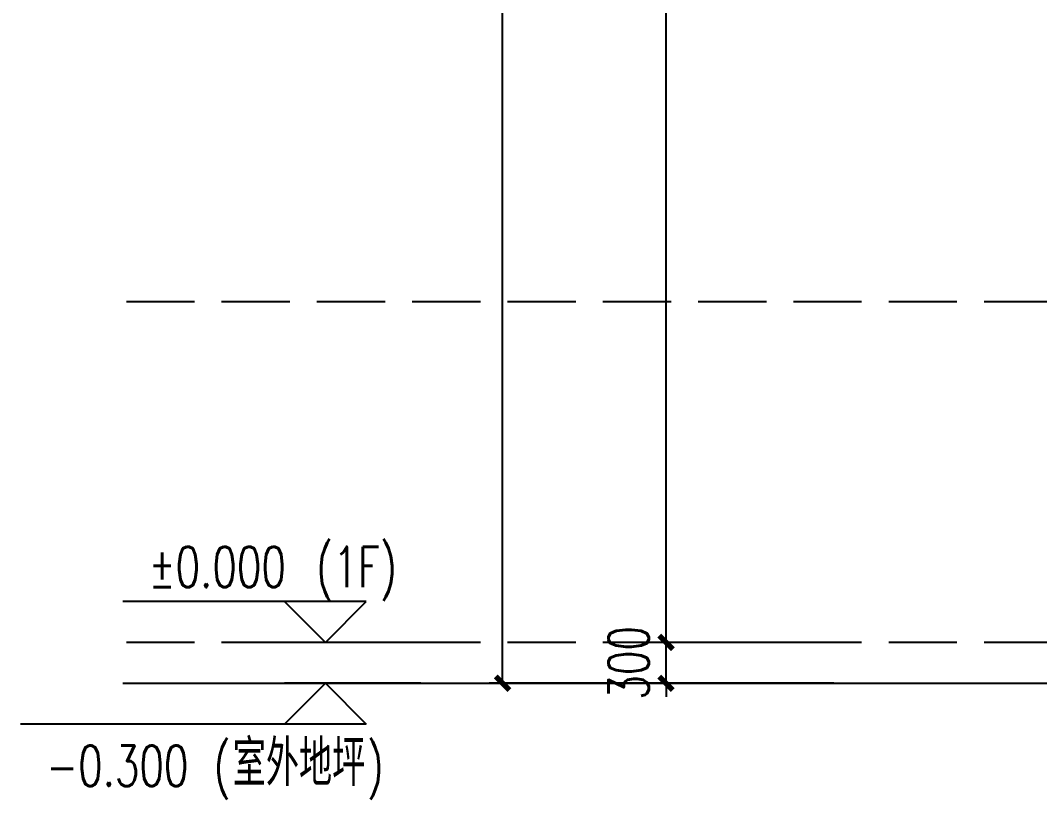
# Model space of a CAD drawing. Extents: x -2377130 to 293730, y -2 to 754590.
# Drawn here: x -1852650 to -1845165, y 516083 to 521803 of the extents above; entities that cross this region are included whole.
import ezdxf

# ---------------------------------------------------------------- set-up
doc = ezdxf.new("R2010")
doc.units = 0
doc.header["$LTSCALE"] = 1000
doc.header["$MEASUREMENT"] = 0
doc.linetypes.add('__DASH', pattern=[0.35, 0.25, -0.1])
doc.linetypes.add('DOTE', pattern=[2.42, 2, -0.2, 0.02, -0.2])
doc.layers.get('Defpoints').update_dxf_attribs({"color": 210})
for name, color, linetype in [('A-AXIS-D', 1, 'Continuous'), ('A-AXIS-DOTE', 14, 'DOTE'), ('AS-WALL', 40, 'Continuous'), ('DIM_ELEV', 3, 'Continuous'), ('PUB_TEXT', 7, 'Continuous')]:
    doc.layers.add(name, color=color, linetype=linetype)
doc.styles.add('_TCH_DIM', font='SIMPLEX', dxfattribs={"bigfont": 'GBCBIG'})
doc.styles.add('_TCH_DIM_T3', font='SIMPLEX', dxfattribs={"width": 0.705882, "bigfont": 'GBCBIG'})
doc.dimstyles.new('_TCH_ARCH&&100', dxfattribs={"dimtxt": 297.5, "dimasz": 100, "dimexe": 100, "dimexo": 100, "dimgap": 126.25, "dimtad": 1, "dimdec": 0, "dimzin": 0, "dimdsep": 46, "dimtxsty": '_TCH_DIM_T3', "dimblk": 'ARCHTICK', "dimcen": 0.09, "dimclrt": 7, "dimazin": 2, "dimtfac": 1, "dimtdec": 0, "dimtix": 1, "dimtmove": 2, "dimatfit": 3, "dimfxl": 0, "dimtolj": 1, "dimtzin": 0, "dimarcsym": 0})

# ---------------------------------------------------------------- blocks, each defined once
blk = doc.blocks.new('_ArchTick')
at = {"color": 0, "linetype": 'ByBlock', "const_width": 0.4}
blk.add_lwpolyline([(-0.5, -0.5), (0.5, 0.5)], dxfattribs=at)
blk = doc.blocks.new('*D486')
at = {"layer": 'A-AXIS-D', "color": 0, "lineweight": -2}
for p, q in [((-1847875.1, 531737.5), (-1849208.4, 531737.5)), ((-1849108.4, 516937.5), (-1849108.4, 531737.5)), ((-1847875.1, 516937.5), (-1849208.4, 516937.5))]:
    blk.add_line(p, q, dxfattribs=at)
at = {"layer": 'Defpoints', "color": 0}
for p in [(-1849108.4, 531737.5), (-1847775.1, 531737.5), (-1847775.1, 516937.5)]:
    blk.add_point(p, dxfattribs=at)
at = {"layer": 'A-AXIS-D', "color": 0, "lineweight": -2, "xscale": 100, "yscale": 100, "zscale": 100}
for p, rotation in [((-1849108.4, 531737.5), 90), ((-1849108.4, 516937.5), 270)]:
    blk.add_blockref('_ArchTick', p, dxfattribs=dict(at, rotation=rotation))
at = {"layer": 'A-AXIS-D', "color": 7, "insert": (-1849383.4, 524337.5), "char_height": 297.5, "attachment_point": 5, "rotation": 90, "style": '_TCH_DIM_T3'}
blk.add_mtext('\\A1;14800', dxfattribs=at)
blk = doc.blocks.new('*D485')
at = {"layer": 'A-AXIS-D', "color": 0, "lineweight": -2}
for p, q in [((-1847908.4, 517237.5), (-1847908.4, 517337.5)), ((-1846675.1, 517237.5), (-1848008.4, 517237.5)), ((-1847908.4, 516937.5), (-1847908.4, 517237.5)), ((-1846675.1, 516937.5), (-1848008.4, 516937.5)), ((-1847908.4, 516937.5), (-1847908.4, 516837.5))]:
    blk.add_line(p, q, dxfattribs=at)
at = {"layer": 'Defpoints', "color": 0}
for p in [(-1847908.4, 517237.5), (-1846575.1, 517237.5), (-1846575.1, 516937.5)]:
    blk.add_point(p, dxfattribs=at)
at = {"layer": 'A-AXIS-D', "color": 0, "lineweight": -2, "xscale": 100, "yscale": 100, "zscale": 100}
for p, rotation in [((-1847908.4, 517237.5), 270), ((-1847908.4, 516937.5), 90)]:
    blk.add_blockref('_ArchTick', p, dxfattribs=dict(at, rotation=rotation))
at = {"layer": 'A-AXIS-D', "color": 7, "insert": (-1848183.4, 517087.5), "char_height": 297.5, "attachment_point": 5, "rotation": 90, "style": '_TCH_DIM_T3'}
blk.add_mtext('\\A1;300', dxfattribs=at)
blk = doc.blocks.new('*D484')
at = {"layer": 'A-AXIS-D', "color": 0, "lineweight": -2}
for p, q in [((-1846675.1, 528937.5), (-1848008.4, 528937.5)), ((-1847908.4, 517237.5), (-1847908.4, 528937.5)), ((-1846675.1, 517237.5), (-1848008.4, 517237.5))]:
    blk.add_line(p, q, dxfattribs=at)
at = {"layer": 'Defpoints', "color": 0}
for p in [(-1847908.4, 528937.5), (-1846575.1, 528937.5), (-1846575.1, 517237.5)]:
    blk.add_point(p, dxfattribs=at)
at = {"layer": 'A-AXIS-D', "color": 0, "lineweight": -2, "xscale": 100, "yscale": 100, "zscale": 100}
for p, rotation in [((-1847908.4, 528937.5), 90), ((-1847908.4, 517237.5), 270)]:
    blk.add_blockref('_ArchTick', p, dxfattribs=dict(at, rotation=rotation))
at = {"layer": 'A-AXIS-D', "color": 7, "insert": (-1848183.4, 523087.5), "char_height": 297.5, "attachment_point": 5, "rotation": 90, "style": '_TCH_DIM_T3'}
blk.add_mtext('\\A1;11700', dxfattribs=at)

msp = doc.modelspace()

# ---------------------------------------------------------------- linework, layer by layer
at = {"layer": 'A-AXIS-DOTE', "color": 8, "linetype": '__DASH', "ltscale": 2}
for p, q in [((-1712071.9, 519737.5), (-1851898.1, 519737.5)), ((-1712071.9, 517237.5), (-1851898.1, 517237.5))]:
    msp.add_line(p, q, dxfattribs=at)
at = {"layer": 'AS-WALL', "color": 8}
msp.add_line((-1851898.1, 516937.5), (-1712071.9, 516937.5), dxfattribs=at)
at = {"layer": 'DIM_ELEV', "color": 8}
for p, q in [((-1850110.1, 517537.5), (-1851898.1, 517537.5)), ((-1850410.1, 517237.5), (-1850710.1, 517537.5)), ((-1850410.1, 517237.5), (-1850110.1, 517537.5)), ((-1849710.1, 517237.5), (-1850710.1, 517237.5)), ((-1850410.1, 516937.5), (-1850710.1, 516637.5)), ((-1849710.1, 516937.5), (-1850710.1, 516937.5)), ((-1850410.1, 516937.5), (-1850110.1, 516637.5)), ((-1850110.1, 516637.5), (-1852650, 516637.5))]:
    msp.add_line(p, q, dxfattribs=at)

# ---------------------------------------------------------------- texts
at = {"layer": 'PUB_TEXT', "color": 8, "style": '_TCH_DIM', "width": 0.705882}
for s, p in [('(1F)', (-1850478.1, 517642.5)), ('%%P0.000', (-1851708.1, 517642.5)), ('-0.300', (-1852460, 516182.5)), ('(', (-1851230, 516182.5)), (')', (-1850107, 516182.5))]:
    msp.add_text(s, height=297.5, dxfattribs=at).set_placement(p)
at = {"layer": 'PUB_TEXT', "color": 8, "style": '_TCH_DIM'}
msp.add_text('室外地坪', height=337.59, dxfattribs=at).set_placement((-1851090, 516182.5))

# ---------------------------------------------------------------- dimensions: what is measured, and where the dimension line sits
at = {"layer": 'A-AXIS-D', "color": 8}
for p1, p2, picture, middle in [((-1847775.1, 516937.5), (-1847775.1, 531737.5), '*D486', (-1849383.4, 524337.5)), ((-1846575.1, 517237.5), (-1846575.1, 528937.5), '*D484', (-1848183.4, 523087.5)), ((-1846575.1, 516937.5), (-1846575.1, 517237.5), '*D485', (-1848183.4, 517087.5))]:
    dim = msp.add_aligned_dim(p1=p1, p2=p2, distance=1333.3, dimstyle='_TCH_ARCH&&100', dxfattribs=at)
    dim.commit()
    dim.dimension.update_dxf_attribs({"geometry": picture, "text_midpoint": middle})

doc.saveas('drawing.dxf')
